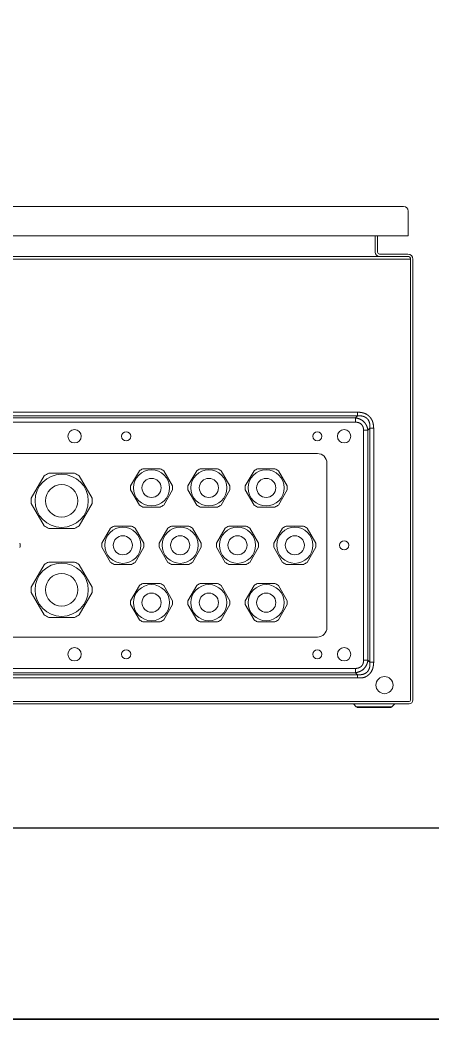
# Model space of a CAD drawing. Header units: millimetres. Extents: x 0 to 1975, y 0 to 1358.
# Drawn here: x 1341 to 1557, y 0 to 522 of the extents above; entities that cross this region are included whole.
import ezdxf
from ezdxf.enums import TextEntityAlignment as Align

# ---------------------------------------------------------------- set-up
doc = ezdxf.new("R2010")
doc.units = ezdxf.units.MM
for name, color, linetype, lineweight in [('EPLAN201', 73, 'Continuous', 9), ('EPLAN451', 73, 'Continuous', 9), ('EPLAN452', 73, 'Continuous', 9), ('KASTEN', 1, 'Continuous', 5), ('KASTMACRO-DETAIL', 1, 'Continuous', 5)]:
    doc.layers.add(name, color=color, linetype=linetype, lineweight=lineweight)
doc.styles.add('Tahoma', font='')
doc.styles.get('Tahoma').set_extended_font_data('Tahoma')

# ---------------------------------------------------------------- blocks, each defined once
blk = doc.blocks.new('EPLFRAME')
at = {"layer": 'EPLAN201', "linetype": 'Continuous', "lineweight": 25, "ltscale": 4}
blk.add_line((0, 100), (1975, 100), dxfattribs=at)
at = {"layer": 'EPLAN201', "linetype": 'Continuous', "lineweight": 35, "ltscale": 4}
blk.add_lwpolyline([(0, 0), (1975, 0), (1975, 1357.5), (0, 1357.5)], close=True, dxfattribs=at)
blk.add_lwpolyline([(0, 0), (1975, 0), (1975, 1357.5), (0, 1357.5)], close=True, dxfattribs=at)
at = {"layer": 'EPLAN451', "color": 73, "style": 'Tahoma'}
for tag, p, height in [('14_10000', (1765, 76.5), 11.29), ('14_10011', (590, 57.5), 15.8), ('14_10021', (1850, 54), 8.13), ('14_3010', (1750, 34), 8.13)]:
    blk.add_attdef(tag, p, '', height=height, dxfattribs=at)
for tag, height, p in [('14_10015', 15.8, (281.25, 60)), ('14_10016', 11.29, (281.25, 35)), ('14_10017', 11.29, (281.25, 10))]:
    blk.add_attdef(tag, text='', height=height, dxfattribs=at).set_placement(p, align=Align.CENTER)
at = {"layer": 'EPLAN452', "color": 73, "style": 'Tahoma'}
for tag, p, height in [('4_11011', (1160, 57.5), 15.8), ('4_11020', (1750, 54), 8.13), ('4_11024', (1850, 35), 8.13), ('4_11042', (1750, 7.5), 11.29), ('4_11043', (1874.83, 8), 11.29)]:
    blk.add_attdef(tag, p, '', height=height, dxfattribs=at)

msp = doc.modelspace()

# ---------------------------------------------------------------- linework, layer by layer
at = {"layer": 'KASTEN', "linetype": 'Continuous', "ltscale": 4}
for p, q in [((1541.85, 424.97), (1051.65, 424.97)), ((1544.25, 422.57), (1544.25, 409.57)), ((1527.05, 409.57), (1527.05, 401.04)), ((1528.25, 409.57), (1528.25, 401.04)), ((1543.05, 409.57), (1544.25, 409.57)), ((1545.55, 397.34), (1048.14, 397.34)), ((1529.25, 398.84), (1065.04, 398.84)), ((1529.25, 400.04), (1544.05, 400.04)), ((1529.25, 398.84), (1544.05, 398.84)), ((1545.55, 166.84), (1545.55, 397.34)), ((1546.75, 166.84), (1546.75, 397.34)), ((1545.55, 397.05), (1545.55, 314.39)), ((1075.78, 317.4), (1517.72, 317.4)), ((1517.72, 315.42), (1075.78, 315.42)), ((1076.82, 314.38), (1516.68, 314.38)), ((1516.68, 314.38), (1517.72, 315.42)), ((1516.68, 312.12), (1516.68, 314.38)), ((1517.72, 315.42), (1517.72, 317.4)), ((1516.68, 312.12), (1076.82, 312.12)), ((1524.23, 308.92), (1523.19, 307.87)), ((1524.23, 186.57), (1524.23, 308.92)), ((1526.21, 308.92), (1524.23, 308.92)), ((1526.21, 308.92), (1526.21, 186.57)), ((1520.92, 187.62), (1520.92, 307.87)), ((1523.19, 307.87), (1520.92, 307.87)), ((1523.19, 307.87), (1523.19, 187.62)), ((1545.55, 305.69), (1545.55, 166.84)), ((1496.75, 295.75), (1096.75, 295.75)), ((1501.75, 204.75), (1501.75, 290.75)), ((1096.75, 199.75), (1496.75, 199.75)), ((1076.82, 183.37), (1516.68, 183.37)), ((1516.68, 181.11), (1516.68, 183.37)), ((1523.19, 187.62), (1520.92, 187.62)), ((1523.19, 187.62), (1524.23, 186.57)), ((1526.21, 186.57), (1524.23, 186.57)), ((1074.22, 178.35), (1519.29, 178.35)), ((1075.78, 180.07), (1517.83, 180.06)), ((1516.68, 181.11), (1076.82, 181.11)), ((1517.72, 180.07), (1516.68, 181.11)), ((1517.72, 178.35), (1517.72, 180.07)), ((1544.75, 166.04), (1048.75, 166.04)), ((1544.75, 164.84), (1048.75, 164.84))]:
    msp.add_line(p, q, dxfattribs=at)
at = {"layer": 'KASTEN', "ltscale": 4}
msp.add_line((1050.45, 409.57), (1542.98, 409.57), dxfattribs=at)
at = {"layer": 'KASTEN', "linetype": 'Continuous', "lineweight": 5, "ltscale": 20}
for p, q in [((1517.13, 163.34), (1515.69, 164.78)), ((1535.77, 163.34), (1517.13, 163.34)), ((1534.57, 162.84), (1518.34, 162.84)), ((1537.22, 164.78), (1535.77, 163.34))]:
    msp.add_line(p, q, dxfattribs=at)
at = {"layer": 'KASTEN', "linetype": 'Continuous', "ltscale": 4}
for points in [[(1523.19, 307.87), (1523.17, 308.04), (1523.15, 308.12), (1523.14, 308.2), (1523.13, 308.28), (1523.11, 308.36), (1523.1, 308.44), (1523.08, 308.52), (1523.05, 308.67), (1523.03, 308.75), (1523.01, 308.83), (1522.97, 308.98), (1522.95, 309.06), (1522.93, 309.14), (1522.9, 309.21), (1522.88, 309.29), (1522.86, 309.37), (1522.83, 309.44), (1522.81, 309.51), (1522.78, 309.59), (1522.73, 309.74), (1522.7, 309.81), (1522.67, 309.88), (1522.64, 309.95), (1522.61, 310.03), (1522.55, 310.17), (1522.52, 310.24), (1522.45, 310.38), (1522.42, 310.45), (1522.38, 310.51), (1522.35, 310.58), (1522.31, 310.65), (1522.27, 310.72), (1522.24, 310.78), (1522.2, 310.85), (1522.16, 310.92), (1522.12, 310.98), (1522.08, 311.05), (1522.04, 311.11), (1522, 311.17), (1521.96, 311.24), (1521.91, 311.3), (1521.87, 311.36), (1521.83, 311.43), (1521.78, 311.49), (1521.74, 311.55), (1521.69, 311.61), (1521.64, 311.67), (1521.6, 311.73), (1521.55, 311.78), (1521.5, 311.84), (1521.4, 311.96), (1521.35, 312.01), (1521.3, 312.07), (1521.25, 312.12), (1521.15, 312.23), (1521.09, 312.29), (1521.04, 312.34), (1520.99, 312.39), (1520.93, 312.44), (1520.88, 312.49), (1520.82, 312.55), (1520.77, 312.6), (1520.71, 312.64), (1520.65, 312.69), (1520.53, 312.79), (1520.48, 312.84), (1520.36, 312.93), (1520.29, 312.97), (1520.23, 313.02), (1520.17, 313.06), (1520.11, 313.1), (1520.05, 313.15), (1519.98, 313.19), (1519.86, 313.27), (1519.79, 313.31), (1519.73, 313.35), (1519.66, 313.39), (1519.59, 313.43), (1519.46, 313.5), (1519.39, 313.54), (1519.32, 313.57), (1519.25, 313.61), (1519.12, 313.68), (1519.05, 313.71), (1518.98, 313.74), (1518.83, 313.8), (1518.76, 313.83), (1518.62, 313.89), (1518.54, 313.92), (1518.47, 313.95), (1518.4, 313.97), (1518.32, 314), (1518.25, 314.02), (1518.1, 314.07), (1517.95, 314.12), (1517.87, 314.14), (1517.79, 314.16), (1517.72, 314.18), (1517.64, 314.2), (1517.56, 314.22), (1517.48, 314.24), (1517.4, 314.25), (1517.32, 314.27), (1517.25, 314.29), (1517.17, 314.3), (1517.09, 314.32), (1517.01, 314.33), (1516.93, 314.34), (1516.76, 314.37), (1516.68, 314.38)], [(1517.73, 317.4), (1517.77, 317.4), (1517.82, 317.39), (1517.87, 317.39), (1517.96, 317.38), (1518.01, 317.38), (1518.06, 317.38), (1518.11, 317.37), (1518.15, 317.37), (1518.2, 317.36), (1518.25, 317.36), (1518.3, 317.36), (1518.34, 317.35), (1518.39, 317.35), (1518.44, 317.34), (1518.49, 317.34), (1518.53, 317.34), (1518.58, 317.33), (1518.63, 317.33), (1518.68, 317.32), (1518.77, 317.31), (1518.82, 317.31), (1518.91, 317.3), (1518.96, 317.29), (1519.01, 317.29), (1519.05, 317.28), (1519.1, 317.28), (1519.15, 317.27), (1519.2, 317.27), (1519.43, 317.24), (1519.48, 317.23), (1519.52, 317.22), (1519.57, 317.22), (1519.62, 317.21), (1519.71, 317.2), (1519.76, 317.19), (1519.8, 317.18), (1519.85, 317.17), (1519.9, 317.17), (1519.94, 317.16), (1519.99, 317.15), (1520.04, 317.14), (1520.08, 317.13), (1520.13, 317.12), (1520.17, 317.11), (1520.22, 317.1), (1520.4, 317.06), (1520.45, 317.05), (1520.54, 317.03), (1520.59, 317.02), (1520.63, 317.01), (1520.68, 317), (1520.72, 316.98), (1520.77, 316.97), (1520.81, 316.96), (1520.86, 316.95), (1520.9, 316.93), (1520.95, 316.92), (1520.99, 316.91), (1521.04, 316.89), (1521.08, 316.88), (1521.13, 316.86), (1521.22, 316.83), (1521.26, 316.82), (1521.35, 316.78), (1521.39, 316.77), (1521.44, 316.75), (1521.48, 316.73), (1521.52, 316.72), (1521.57, 316.7), (1521.61, 316.68), (1521.66, 316.66), (1521.78, 316.61), (1521.83, 316.59), (1521.87, 316.57), (1521.91, 316.55), (1521.96, 316.53), (1522, 316.5), (1522.04, 316.48), (1522.13, 316.44), (1522.25, 316.38), (1522.29, 316.35), (1522.33, 316.33), (1522.42, 316.28), (1522.54, 316.21), (1522.58, 316.19), (1522.62, 316.16), (1522.7, 316.11), (1522.74, 316.09), (1522.78, 316.06), (1522.82, 316.04), (1522.86, 316.01), (1522.9, 315.98), (1522.94, 315.96), (1522.98, 315.93), (1523.02, 315.9), (1523.05, 315.87), (1523.09, 315.85), (1523.13, 315.82), (1523.17, 315.79), (1523.21, 315.76), (1523.24, 315.73), (1523.28, 315.71), (1523.32, 315.68), (1523.36, 315.65), (1523.39, 315.62), (1523.43, 315.59), (1523.47, 315.56), (1523.5, 315.53), (1523.54, 315.5), (1523.57, 315.47), (1523.61, 315.43), (1523.64, 315.4), (1523.68, 315.37), (1523.72, 315.34), (1523.75, 315.31), (1523.78, 315.28), (1523.82, 315.24), (1523.85, 315.21), (1523.92, 315.15), (1523.95, 315.11), (1523.99, 315.08), (1524.05, 315.01), (1524.08, 314.98), (1524.18, 314.87), (1524.21, 314.84), (1524.24, 314.8), (1524.27, 314.77), (1524.3, 314.73), (1524.34, 314.69), (1524.4, 314.62), (1524.43, 314.58), (1524.45, 314.55), (1524.48, 314.51), (1524.51, 314.47), (1524.54, 314.44), (1524.57, 314.4), (1524.6, 314.36), (1524.66, 314.28), (1524.68, 314.25), (1524.71, 314.21), (1524.76, 314.13), (1524.79, 314.09), (1524.82, 314.05), (1524.84, 314.01), (1524.87, 313.97), (1524.89, 313.93), (1524.92, 313.89), (1524.97, 313.81), (1525, 313.77), (1525.02, 313.73), (1525.09, 313.61), (1525.11, 313.57), (1525.14, 313.53), (1525.16, 313.48), (1525.18, 313.44), (1525.21, 313.4), (1525.25, 313.32), (1525.27, 313.28), (1525.29, 313.23), (1525.31, 313.19), (1525.33, 313.15), (1525.35, 313.11), (1525.39, 313.02), (1525.45, 312.89), (1525.47, 312.85), (1525.49, 312.8), (1525.51, 312.76), (1525.52, 312.72), (1525.54, 312.67), (1525.58, 312.58), (1525.62, 312.45), (1525.64, 312.41), (1525.66, 312.36), (1525.67, 312.32), (1525.69, 312.27), (1525.73, 312.14), (1525.74, 312.1), (1525.75, 312.05), (1525.77, 312), (1525.78, 311.96), (1525.79, 311.91), (1525.8, 311.87), (1525.82, 311.82), (1525.83, 311.78), (1525.84, 311.73), (1525.85, 311.69), (1525.86, 311.64), (1525.87, 311.6), (1525.88, 311.55), (1525.9, 311.46), (1525.91, 311.41), (1525.92, 311.37), (1525.95, 311.23), (1525.96, 311.18), (1525.97, 311.14), (1525.97, 311.09), (1525.98, 311.04), (1525.99, 311), (1526, 310.95), (1526, 310.9), (1526.03, 310.76), (1526.03, 310.72), (1526.04, 310.67), (1526.08, 310.34), (1526.09, 310.29), (1526.09, 310.25), (1526.1, 310.2), (1526.1, 310.15), (1526.11, 310.06), (1526.12, 310.01), (1526.12, 309.96), (1526.13, 309.92), (1526.13, 309.87), (1526.14, 309.82), (1526.14, 309.77), (1526.14, 309.73), (1526.15, 309.68), (1526.15, 309.63), (1526.16, 309.58), (1526.16, 309.54), (1526.17, 309.49), (1526.17, 309.44), (1526.17, 309.39), (1526.18, 309.35), (1526.18, 309.3), (1526.18, 309.25), (1526.19, 309.2), (1526.19, 309.15), (1526.2, 309.11), (1526.2, 309.06), (1526.2, 309.01), (1526.21, 308.96), (1526.21, 308.92)], [(1524.23, 308.92), (1524.24, 309.02), (1524.25, 309.12), (1524.25, 309.22), (1524.26, 309.42), (1524.27, 309.52), (1524.27, 309.61), (1524.27, 309.71), (1524.27, 309.9), (1524.27, 310), (1524.27, 310.09), (1524.27, 310.19), (1524.26, 310.37), (1524.25, 310.46), (1524.24, 310.56), (1524.24, 310.65), (1524.23, 310.74), (1524.22, 310.83), (1524.21, 310.91), (1524.19, 311), (1524.18, 311.09), (1524.17, 311.18), (1524.15, 311.26), (1524.13, 311.35), (1524.12, 311.43), (1524.1, 311.51), (1524.08, 311.6), (1524.06, 311.68), (1524.04, 311.76), (1524.02, 311.84), (1523.99, 311.92), (1523.97, 312), (1523.92, 312.15), (1523.89, 312.23), (1523.86, 312.31), (1523.83, 312.38), (1523.8, 312.46), (1523.77, 312.53), (1523.74, 312.6), (1523.71, 312.67), (1523.67, 312.74), (1523.64, 312.81), (1523.6, 312.88), (1523.56, 312.95), (1523.53, 313.02), (1523.49, 313.09), (1523.45, 313.15), (1523.41, 313.22), (1523.37, 313.28), (1523.32, 313.35), (1523.28, 313.41), (1523.24, 313.47), (1523.19, 313.53), (1523.14, 313.59), (1523.1, 313.65), (1523.05, 313.71), (1523, 313.77), (1522.95, 313.82), (1522.9, 313.88), (1522.85, 313.93), (1522.79, 313.99), (1522.74, 314.04), (1522.69, 314.09), (1522.63, 314.14), (1522.57, 314.19), (1522.52, 314.24), (1522.46, 314.29), (1522.4, 314.34), (1522.34, 314.38), (1522.28, 314.43), (1522.15, 314.52), (1522.03, 314.6), (1521.96, 314.64), (1521.9, 314.68), (1521.83, 314.72), (1521.76, 314.76), (1521.69, 314.79), (1521.62, 314.83), (1521.55, 314.86), (1521.48, 314.9), (1521.41, 314.93), (1521.34, 314.96), (1521.26, 314.99), (1521.19, 315.02), (1521.11, 315.05), (1521.04, 315.08), (1520.96, 315.11), (1520.88, 315.13), (1520.81, 315.16), (1520.73, 315.18), (1520.65, 315.21), (1520.57, 315.23), (1520.49, 315.25), (1520.4, 315.27), (1520.32, 315.29), (1520.24, 315.31), (1520.15, 315.33), (1519.98, 315.36), (1519.9, 315.37), (1519.81, 315.38), (1519.63, 315.41), (1519.54, 315.42), (1519.45, 315.43), (1519.27, 315.44), (1519.18, 315.45), (1519.09, 315.45), (1518.9, 315.46), (1518.81, 315.46), (1518.71, 315.47), (1518.62, 315.47), (1518.42, 315.46), (1518.32, 315.46), (1518.23, 315.46), (1518.13, 315.45), (1518.03, 315.45), (1517.93, 315.44), (1517.83, 315.43), (1517.73, 315.42)], [(1520.93, 307.87), (1520.92, 308.05), (1520.92, 308.17), (1520.91, 308.23), (1520.91, 308.29), (1520.91, 308.35), (1520.9, 308.4), (1520.88, 308.57), (1520.88, 308.63), (1520.87, 308.69), (1520.86, 308.74), (1520.85, 308.8), (1520.84, 308.85), (1520.83, 308.91), (1520.8, 309.07), (1520.79, 309.12), (1520.78, 309.17), (1520.76, 309.23), (1520.75, 309.28), (1520.73, 309.33), (1520.72, 309.38), (1520.7, 309.43), (1520.69, 309.48), (1520.65, 309.58), (1520.62, 309.68), (1520.6, 309.73), (1520.58, 309.78), (1520.54, 309.87), (1520.52, 309.92), (1520.5, 309.97), (1520.47, 310.01), (1520.45, 310.06), (1520.43, 310.1), (1520.41, 310.15), (1520.38, 310.19), (1520.36, 310.23), (1520.33, 310.28), (1520.28, 310.36), (1520.23, 310.45), (1520.2, 310.49), (1520.17, 310.53), (1520.14, 310.57), (1520.11, 310.61), (1520.08, 310.65), (1520.05, 310.69), (1520.02, 310.73), (1519.99, 310.76), (1519.92, 310.84), (1519.89, 310.87), (1519.82, 310.95), (1519.79, 310.98), (1519.75, 311.01), (1519.72, 311.05), (1519.65, 311.11), (1519.61, 311.15), (1519.57, 311.18), (1519.5, 311.24), (1519.46, 311.27), (1519.42, 311.3), (1519.34, 311.36), (1519.26, 311.42), (1519.21, 311.44), (1519.17, 311.47), (1519.13, 311.5), (1519.09, 311.52), (1519.04, 311.55), (1519, 311.57), (1518.95, 311.6), (1518.91, 311.62), (1518.86, 311.64), (1518.82, 311.67), (1518.73, 311.71), (1518.68, 311.73), (1518.63, 311.75), (1518.59, 311.77), (1518.54, 311.79), (1518.49, 311.81), (1518.39, 311.85), (1518.29, 311.88), (1518.24, 311.9), (1518.14, 311.93), (1517.98, 311.97), (1517.88, 311.99), (1517.82, 312), (1517.71, 312.03), (1517.66, 312.03), (1517.61, 312.04), (1517.55, 312.05), (1517.49, 312.06), (1517.44, 312.07), (1517.38, 312.08), (1517.27, 312.09), (1517.15, 312.1), (1517.1, 312.1), (1517.04, 312.11), (1516.98, 312.11), (1516.92, 312.11), (1516.86, 312.11), (1516.74, 312.12), (1516.68, 312.12)], [(1516.68, 183.37), (1516.74, 183.37), (1516.8, 183.37), (1516.98, 183.38), (1517.04, 183.38), (1517.1, 183.39), (1517.15, 183.39), (1517.21, 183.4), (1517.38, 183.41), (1517.44, 183.42), (1517.55, 183.44), (1517.66, 183.46), (1517.71, 183.47), (1517.88, 183.5), (1517.93, 183.51), (1517.98, 183.52), (1518.03, 183.54), (1518.14, 183.56), (1518.19, 183.58), (1518.24, 183.6), (1518.29, 183.61), (1518.39, 183.65), (1518.44, 183.66), (1518.49, 183.68), (1518.54, 183.7), (1518.59, 183.72), (1518.63, 183.74), (1518.68, 183.76), (1518.73, 183.78), (1518.77, 183.8), (1518.82, 183.82), (1518.86, 183.85), (1518.91, 183.87), (1518.95, 183.89), (1519, 183.92), (1519.04, 183.94), (1519.09, 183.97), (1519.13, 183.99), (1519.17, 184.02), (1519.26, 184.07), (1519.3, 184.1), (1519.34, 184.13), (1519.38, 184.16), (1519.42, 184.19), (1519.5, 184.25), (1519.53, 184.28), (1519.57, 184.31), (1519.65, 184.38), (1519.68, 184.41), (1519.75, 184.48), (1519.79, 184.51), (1519.86, 184.58), (1519.89, 184.62), (1519.92, 184.65), (1519.99, 184.73), (1520.02, 184.77), (1520.05, 184.8), (1520.11, 184.88), (1520.17, 184.96), (1520.2, 185), (1520.23, 185.04), (1520.28, 185.13), (1520.31, 185.17), (1520.33, 185.21), (1520.36, 185.26), (1520.38, 185.3), (1520.41, 185.34), (1520.43, 185.39), (1520.45, 185.43), (1520.52, 185.57), (1520.54, 185.62), (1520.56, 185.67), (1520.58, 185.71), (1520.6, 185.76), (1520.62, 185.81), (1520.64, 185.86), (1520.65, 185.91), (1520.67, 185.96), (1520.69, 186.01), (1520.7, 186.06), (1520.73, 186.16), (1520.75, 186.21), (1520.76, 186.26), (1520.78, 186.32), (1520.79, 186.37), (1520.8, 186.42), (1520.81, 186.48), (1520.82, 186.53), (1520.83, 186.58), (1520.84, 186.64), (1520.86, 186.75), (1520.88, 186.86), (1520.88, 186.92), (1520.9, 187.09), (1520.91, 187.14), (1520.91, 187.2), (1520.91, 187.26), (1520.92, 187.32), (1520.92, 187.44), (1520.93, 187.62)], [(1516.68, 181.11), (1516.76, 181.12), (1516.84, 181.13), (1517.01, 181.16), (1517.09, 181.17), (1517.17, 181.19), (1517.25, 181.2), (1517.32, 181.22), (1517.48, 181.25), (1517.56, 181.27), (1517.64, 181.29), (1517.72, 181.31), (1517.79, 181.33), (1517.87, 181.35), (1517.95, 181.37), (1518.02, 181.4), (1518.1, 181.42), (1518.17, 181.44), (1518.32, 181.49), (1518.4, 181.52), (1518.47, 181.55), (1518.54, 181.57), (1518.62, 181.6), (1518.76, 181.66), (1518.83, 181.69), (1518.98, 181.75), (1519.05, 181.78), (1519.12, 181.82), (1519.19, 181.85), (1519.25, 181.88), (1519.32, 181.92), (1519.46, 181.99), (1519.53, 182.03), (1519.59, 182.06), (1519.66, 182.1), (1519.73, 182.14), (1519.79, 182.18), (1519.86, 182.22), (1519.98, 182.3), (1520.11, 182.39), (1520.17, 182.43), (1520.23, 182.47), (1520.36, 182.56), (1520.48, 182.65), (1520.53, 182.7), (1520.71, 182.85), (1520.77, 182.9), (1520.88, 183), (1520.93, 183.05), (1520.99, 183.1), (1521.04, 183.15), (1521.15, 183.26), (1521.2, 183.31), (1521.25, 183.37), (1521.3, 183.42), (1521.35, 183.48), (1521.4, 183.53), (1521.45, 183.59), (1521.5, 183.65), (1521.6, 183.76), (1521.64, 183.82), (1521.74, 183.94), (1521.78, 184), (1521.83, 184.07), (1521.87, 184.13), (1521.91, 184.19), (1521.96, 184.25), (1522, 184.32), (1522.08, 184.44), (1522.12, 184.51), (1522.16, 184.57), (1522.2, 184.64), (1522.24, 184.71), (1522.31, 184.84), (1522.38, 184.98), (1522.42, 185.04), (1522.45, 185.11), (1522.48, 185.18), (1522.52, 185.25), (1522.55, 185.32), (1522.58, 185.39), (1522.61, 185.47), (1522.64, 185.54), (1522.67, 185.61), (1522.7, 185.68), (1522.73, 185.75), (1522.75, 185.83), (1522.78, 185.9), (1522.81, 185.98), (1522.86, 186.13), (1522.88, 186.2), (1522.93, 186.35), (1522.95, 186.43), (1522.97, 186.51), (1522.99, 186.58), (1523.01, 186.66), (1523.03, 186.74), (1523.05, 186.82), (1523.06, 186.9), (1523.08, 186.97), (1523.1, 187.05), (1523.11, 187.13), (1523.13, 187.21), (1523.14, 187.29), (1523.15, 187.37), (1523.17, 187.45), (1523.18, 187.54), (1523.19, 187.62)], [(1517.73, 180.07), (1517.83, 180.06), (1517.93, 180.05), (1518.03, 180.04), (1518.13, 180.04), (1518.32, 180.03), (1518.42, 180.03), (1518.52, 180.03), (1518.62, 180.02), (1518.81, 180.03), (1518.9, 180.03), (1518.99, 180.03), (1519.09, 180.04), (1519.18, 180.04), (1519.27, 180.05), (1519.36, 180.05), (1519.45, 180.06), (1519.54, 180.07), (1519.63, 180.08), (1519.72, 180.09), (1519.81, 180.11), (1519.98, 180.13), (1520.07, 180.15), (1520.15, 180.16), (1520.24, 180.18), (1520.32, 180.2), (1520.4, 180.22), (1520.49, 180.24), (1520.65, 180.28), (1520.73, 180.31), (1520.81, 180.33), (1520.88, 180.36), (1520.96, 180.38), (1521.04, 180.41), (1521.11, 180.44), (1521.19, 180.47), (1521.26, 180.5), (1521.34, 180.53), (1521.41, 180.56), (1521.48, 180.59), (1521.55, 180.63), (1521.62, 180.66), (1521.69, 180.7), (1521.83, 180.77), (1521.9, 180.81), (1521.96, 180.85), (1522.03, 180.89), (1522.09, 180.93), (1522.15, 180.98), (1522.22, 181.02), (1522.28, 181.06), (1522.34, 181.11), (1522.4, 181.16), (1522.46, 181.2), (1522.52, 181.25), (1522.57, 181.3), (1522.63, 181.35), (1522.69, 181.4), (1522.74, 181.45), (1522.85, 181.56), (1522.9, 181.61), (1522.95, 181.67), (1523, 181.73), (1523.05, 181.78), (1523.1, 181.84), (1523.14, 181.9), (1523.19, 181.96), (1523.24, 182.02), (1523.32, 182.14), (1523.37, 182.21), (1523.41, 182.27), (1523.45, 182.34), (1523.49, 182.4), (1523.56, 182.54), (1523.6, 182.61), (1523.64, 182.68), (1523.67, 182.75), (1523.71, 182.82), (1523.74, 182.89), (1523.77, 182.96), (1523.8, 183.03), (1523.83, 183.11), (1523.86, 183.18), (1523.89, 183.26), (1523.92, 183.34), (1523.94, 183.41), (1523.97, 183.49), (1523.99, 183.57), (1524.02, 183.65), (1524.04, 183.73), (1524.06, 183.81), (1524.08, 183.89), (1524.1, 183.98), (1524.12, 184.06), (1524.13, 184.14), (1524.15, 184.23), (1524.17, 184.32), (1524.18, 184.4), (1524.19, 184.49), (1524.21, 184.58), (1524.22, 184.67), (1524.23, 184.75), (1524.24, 184.84), (1524.24, 184.94), (1524.25, 185.03), (1524.26, 185.12), (1524.26, 185.21), (1524.27, 185.3), (1524.27, 185.4), (1524.27, 185.49), (1524.27, 185.59), (1524.27, 185.78), (1524.27, 185.88), (1524.27, 185.97), (1524.26, 186.07), (1524.25, 186.27), (1524.25, 186.37), (1524.24, 186.47), (1524.23, 186.57)], [(1526.21, 186.57), (1526.21, 186.53), (1526.2, 186.49), (1526.19, 186.36), (1526.19, 186.32), (1526.18, 186.24), (1526.18, 186.2), (1526.17, 186.11), (1526.17, 186.07), (1526.17, 186.03), (1526.16, 185.99), (1526.16, 185.94), (1526.15, 185.86), (1526.15, 185.82), (1526.13, 185.57), (1526.12, 185.52), (1526.11, 185.44), (1526.11, 185.4), (1526.1, 185.36), (1526.1, 185.32), (1526.09, 185.23), (1526.09, 185.19), (1526.08, 185.15), (1526.08, 185.11), (1526.07, 185.07), (1526.07, 185.02), (1526.06, 184.98), (1526.06, 184.94), (1526.05, 184.9), (1526.04, 184.86), (1526.04, 184.82), (1526.03, 184.73), (1526.02, 184.69), (1526.01, 184.65), (1526.01, 184.61), (1526, 184.57), (1525.99, 184.53), (1525.99, 184.49), (1525.97, 184.4), (1525.97, 184.36), (1525.96, 184.32), (1525.95, 184.28), (1525.94, 184.24), (1525.93, 184.16), (1525.92, 184.12), (1525.91, 184.08), (1525.9, 184.04), (1525.89, 184), (1525.89, 183.96), (1525.88, 183.92), (1525.87, 183.88), (1525.86, 183.84), (1525.85, 183.8), (1525.84, 183.75), (1525.82, 183.67), (1525.81, 183.63), (1525.8, 183.59), (1525.76, 183.47), (1525.75, 183.44), (1525.74, 183.4), (1525.73, 183.36), (1525.72, 183.32), (1525.7, 183.28), (1525.69, 183.24), (1525.68, 183.2), (1525.67, 183.16), (1525.65, 183.12), (1525.64, 183.08), (1525.6, 182.96), (1525.58, 182.92), (1525.57, 182.88), (1525.55, 182.85), (1525.54, 182.81), (1525.52, 182.77), (1525.51, 182.73), (1525.49, 182.69), (1525.46, 182.62), (1525.44, 182.58), (1525.39, 182.46), (1525.37, 182.42), (1525.35, 182.39), (1525.32, 182.31), (1525.3, 182.27), (1525.28, 182.24), (1525.22, 182.13), (1525.2, 182.09), (1525.19, 182.05), (1525.17, 182.01), (1525.15, 181.98), (1525.12, 181.94), (1525.1, 181.91), (1525.08, 181.87), (1525.02, 181.76), (1524.98, 181.69), (1524.95, 181.65), (1524.93, 181.62), (1524.91, 181.58), (1524.89, 181.55), (1524.87, 181.51), (1524.84, 181.48), (1524.82, 181.44), (1524.8, 181.41), (1524.77, 181.37), (1524.75, 181.34), (1524.72, 181.3), (1524.65, 181.2), (1524.63, 181.17), (1524.6, 181.13), (1524.58, 181.1), (1524.55, 181.07), (1524.53, 181.03), (1524.48, 180.97), (1524.45, 180.94), (1524.42, 180.9), (1524.4, 180.87), (1524.37, 180.84), (1524.32, 180.77), (1524.29, 180.74), (1524.26, 180.71), (1524.24, 180.68), (1524.21, 180.65), (1524.12, 180.56), (1524.1, 180.53), (1524.07, 180.5), (1523.98, 180.41), (1523.92, 180.35), (1523.89, 180.32), (1523.86, 180.29), (1523.8, 180.23), (1523.77, 180.2), (1523.74, 180.17), (1523.71, 180.15), (1523.68, 180.12), (1523.65, 180.09), (1523.62, 180.06), (1523.59, 180.04), (1523.52, 179.98), (1523.49, 179.96), (1523.46, 179.93), (1523.39, 179.88), (1523.36, 179.85), (1523.33, 179.82), (1523.3, 179.8), (1523.26, 179.77), (1523.23, 179.75), (1523.2, 179.72), (1523.16, 179.7), (1523.13, 179.67), (1523.1, 179.65), (1523.06, 179.62), (1522.99, 179.58), (1522.96, 179.55), (1522.92, 179.53), (1522.89, 179.5), (1522.86, 179.48), (1522.82, 179.46), (1522.72, 179.39), (1522.68, 179.37), (1522.64, 179.34), (1522.61, 179.32), (1522.54, 179.28), (1522.5, 179.25), (1522.47, 179.23), (1522.43, 179.21), (1522.39, 179.19), (1522.32, 179.15), (1522.28, 179.13), (1522.25, 179.11), (1522.21, 179.09), (1522.14, 179.05), (1522.06, 179.01), (1522.03, 178.99), (1521.99, 178.97), (1521.95, 178.95), (1521.91, 178.93), (1521.88, 178.92), (1521.84, 178.9), (1521.69, 178.83), (1521.65, 178.82), (1521.61, 178.8), (1521.53, 178.77), (1521.49, 178.75), (1521.45, 178.74), (1521.38, 178.71), (1521.34, 178.7), (1521.26, 178.67), (1521.22, 178.66), (1521.18, 178.65), (1521.14, 178.64), (1521.02, 178.6), (1520.9, 178.57), (1520.86, 178.56), (1520.82, 178.55), (1520.78, 178.54), (1520.74, 178.54), (1520.7, 178.53), (1520.66, 178.52), (1520.57, 178.5), (1520.37, 178.47), (1520.33, 178.46), (1520.29, 178.46), (1520.2, 178.44), (1520.16, 178.44), (1520.12, 178.43), (1520.08, 178.43), (1520.04, 178.42), (1520, 178.42), (1519.95, 178.41), (1519.91, 178.41), (1519.87, 178.4), (1519.83, 178.4), (1519.79, 178.39), (1519.75, 178.39), (1519.7, 178.39), (1519.66, 178.38), (1519.62, 178.38), (1519.45, 178.36), (1519.41, 178.36), (1519.37, 178.35), (1519.33, 178.35), (1519.29, 178.35)]]:
    msp.add_lwpolyline(points, dxfattribs=at)
for centre, radius in [((1369.75, 304.75), 3.5), ((1396.75, 304.75), 2.4), ((1496.75, 304.75), 2.4), ((1510.75, 304.75), 3.5), ((1510.75, 247.75), 2.4), ((1369.75, 190.75), 3.5), ((1510.75, 190.75), 3.5), ((1396.75, 190.75), 2.4), ((1496.75, 190.75), 2.4), ((1531.85, 174.64), 4.49)]:
    msp.add_circle(centre, radius, dxfattribs=at)
for centre, radius, start, end in [((1541.85, 422.57), 2.4, 360, 90), ((1529.25, 401.04), 2.2, 180, 270), ((1529.25, 401.04), 1, 180, 270), ((1544.05, 397.34), 2.7, 360, 90), ((1544.05, 397.34), 1.5, 360, 90), ((1496.75, 290.75), 5, 0, 90), ((1496.75, 204.75), 5, 270, 0), ((1544.75, 166.84), 2, 270, 360), ((1544.75, 166.84), 0.8, 270, 360)]:
    msp.add_arc(centre, radius, start, end, dxfattribs=at)
at = {"layer": 'KASTEN', "linetype": 'Continuous', "lineweight": 5, "ltscale": 400}
for centre, radius, start, end in [((1515.55, 164.64), 0.2, 45, 90), ((1518.34, 164.54), 1.7, 225, 270), ((1534.57, 164.54), 1.7, 270, 315), ((1537.36, 164.64), 0.2, 90, 135)]:
    msp.add_arc(centre, radius, start, end, dxfattribs=at)
at = {"layer": 'KASTMACRO-DETAIL'}
for p, q in [((1405.43, 287.75), (1414.59, 287.75)), ((1435.42, 287.75), (1444.58, 287.75)), ((1465.41, 287.75), (1474.57, 287.75)), ((1347.06, 272.39), (1353.83, 284.11)), ((1356.24, 285.5), (1369.77, 285.5)), ((1372.18, 284.11), (1378.94, 272.39)), ((1399.06, 278.78), (1403.64, 286.71)), ((1416.38, 286.71), (1420.96, 278.78)), ((1429.05, 278.78), (1433.63, 286.71)), ((1446.37, 286.71), (1450.95, 278.78)), ((1459.04, 278.78), (1463.62, 286.71)), ((1476.36, 286.71), (1480.94, 278.78)), ((1403.64, 268.78), (1399.06, 276.71)), ((1420.96, 276.71), (1416.38, 268.78)), ((1433.63, 268.78), (1429.05, 276.71)), ((1450.95, 276.71), (1446.37, 268.78)), ((1463.62, 268.78), (1459.04, 276.71)), ((1480.94, 276.71), (1476.36, 268.78)), ((1353.83, 257.89), (1347.06, 269.61)), ((1378.94, 269.61), (1372.18, 257.89)), ((1414.59, 267.75), (1405.43, 267.75)), ((1444.58, 267.75), (1435.42, 267.75)), ((1474.57, 267.75), (1465.41, 267.75)), ((1369.77, 256.5), (1356.24, 256.5)), ((1384.05, 248.78), (1388.63, 256.71)), ((1390.42, 257.75), (1399.59, 257.75)), ((1401.37, 256.71), (1405.95, 248.78)), ((1414.04, 248.78), (1418.62, 256.71)), ((1420.41, 257.75), (1429.58, 257.75)), ((1431.36, 256.71), (1435.94, 248.78)), ((1444.03, 248.78), (1448.61, 256.71)), ((1450.4, 257.75), (1459.57, 257.75)), ((1461.35, 256.71), (1465.93, 248.78)), ((1474.02, 248.78), (1478.6, 256.71)), ((1480.39, 257.75), (1489.56, 257.75)), ((1491.34, 256.71), (1495.92, 248.78)), ((1388.63, 238.78), (1384.05, 246.71)), ((1405.95, 246.71), (1401.37, 238.78)), ((1418.62, 238.78), (1414.04, 246.71)), ((1435.94, 246.71), (1431.36, 238.78)), ((1448.61, 238.78), (1444.03, 246.71)), ((1465.93, 246.71), (1461.35, 238.78)), ((1478.6, 238.78), (1474.02, 246.71)), ((1495.92, 246.71), (1491.34, 238.78)), ((1347.06, 225.88), (1353.83, 237.6)), ((1356.24, 238.99), (1369.77, 238.99)), ((1372.18, 237.6), (1378.94, 225.88)), ((1399.59, 237.75), (1390.42, 237.75)), ((1429.58, 237.75), (1420.41, 237.75)), ((1459.57, 237.75), (1450.4, 237.75)), ((1489.56, 237.75), (1480.39, 237.75)), ((1399.06, 218.78), (1403.64, 226.71)), ((1405.43, 227.75), (1414.59, 227.75)), ((1416.38, 226.71), (1420.96, 218.78)), ((1429.05, 218.78), (1433.63, 226.71)), ((1435.42, 227.75), (1444.58, 227.75)), ((1446.37, 226.71), (1450.95, 218.78)), ((1459.04, 218.78), (1463.62, 226.71)), ((1465.41, 227.75), (1474.57, 227.75)), ((1476.36, 226.71), (1480.94, 218.78)), ((1353.83, 211.38), (1347.06, 223.1)), ((1378.94, 223.1), (1372.18, 211.38)), ((1403.64, 208.78), (1399.06, 216.71)), ((1420.96, 216.71), (1416.38, 208.78)), ((1433.63, 208.78), (1429.05, 216.71)), ((1450.95, 216.71), (1446.37, 208.78)), ((1463.62, 208.78), (1459.04, 216.71)), ((1480.94, 216.71), (1476.36, 208.78)), ((1369.77, 209.99), (1356.24, 209.99)), ((1414.59, 207.75), (1405.43, 207.75)), ((1444.58, 207.75), (1435.42, 207.75)), ((1474.57, 207.75), (1465.41, 207.75))]:
    msp.add_line(p, q, dxfattribs=at)
for centre, radius in [((1363, 271), 13.9), ((1410.01, 277.75), 9.45), ((1410.01, 277.75), 5), ((1440, 277.75), 9.45), ((1440, 277.75), 5), ((1469.99, 277.75), 9.45), ((1469.99, 277.75), 5), ((1363, 271), 8.5), ((1395, 247.75), 9.45), ((1424.99, 247.75), 9.45), ((1454.98, 247.75), 9.45), ((1484.97, 247.75), 9.45), ((1395, 247.75), 5), ((1424.99, 247.75), 5), ((1454.98, 247.75), 5), ((1484.97, 247.75), 5), ((1363, 224.49), 13.9), ((1363, 224.49), 8.5), ((1410.01, 217.75), 9.45), ((1440, 217.75), 9.45), ((1469.99, 217.75), 9.45), ((1410.01, 217.75), 5), ((1440, 217.75), 5), ((1469.99, 217.75), 5)]:
    msp.add_circle(centre, radius, dxfattribs=at)
for centre, radius, start, end in [((1410.01, 277.75), 11, 114.62, 125.38), ((1410.01, 277.75), 11, 54.62, 65.38), ((1440, 277.75), 11, 114.62, 125.38), ((1440, 277.75), 11, 54.62, 65.38), ((1469.99, 277.75), 11, 114.62, 125.38), ((1469.99, 277.75), 11, 54.62, 65.38), ((1363, 271), 16, 115.0078, 124.9922), ((1363, 271), 16, 55.0078, 64.9922), ((1410.01, 277.75), 11, 174.62, 185.38), ((1410.01, 277.75), 11, 354.62, 5.38), ((1440, 277.75), 11, 174.62, 185.38), ((1440, 277.75), 11, 354.62, 5.38), ((1469.99, 277.75), 11, 174.62, 185.38), ((1469.99, 277.75), 11, 354.62, 5.38), ((1363, 271), 16, 175.0078, 184.9922), ((1363, 271), 16, 355.0078, 4.9922), ((1410.01, 277.75), 11, 234.62, 245.38), ((1410.01, 277.75), 11, 294.62, 305.38), ((1440, 277.75), 11, 234.62, 245.38), ((1440, 277.75), 11, 294.62, 305.38), ((1469.99, 277.75), 11, 234.62, 245.38), ((1469.99, 277.75), 11, 294.62, 305.38), ((1363, 271), 16, 235.0078, 244.9922), ((1363, 271), 16, 295.0078, 304.9922), ((1395, 247.75), 11, 114.62, 125.38), ((1395, 247.75), 11, 54.62, 65.38), ((1424.99, 247.75), 11, 114.62, 125.38), ((1424.99, 247.75), 11, 54.62, 65.38), ((1454.98, 247.75), 11, 114.62, 125.38), ((1454.98, 247.75), 11, 54.62, 65.38), ((1484.97, 247.75), 11, 114.62, 125.38), ((1484.97, 247.75), 11, 54.62, 65.38), ((1328, 247.75), 13.25, 355.0876, 4.9124), ((1395, 247.75), 11, 174.62, 185.38), ((1395, 247.75), 11, 354.62, 5.38), ((1424.99, 247.75), 11, 174.62, 185.38), ((1424.99, 247.75), 11, 354.62, 5.38), ((1454.98, 247.75), 11, 174.62, 185.38), ((1454.98, 247.75), 11, 354.62, 5.38), ((1484.97, 247.75), 11, 174.62, 185.38), ((1484.97, 247.75), 11, 354.62, 5.38), ((1363, 224.49), 16, 115.0078, 124.9922), ((1363, 224.49), 16, 55.0078, 64.9922), ((1395, 247.75), 11, 234.62, 245.38), ((1395, 247.75), 11, 294.62, 305.38), ((1424.99, 247.75), 11, 234.62, 245.38), ((1424.99, 247.75), 11, 294.62, 305.38), ((1454.98, 247.75), 11, 234.62, 245.38), ((1454.98, 247.75), 11, 294.62, 305.38), ((1484.97, 247.75), 11, 234.62, 245.38), ((1484.97, 247.75), 11, 294.62, 305.38), ((1363, 224.49), 16, 175.0078, 184.9922), ((1363, 224.49), 16, 355.0078, 4.9922), ((1410.01, 217.75), 11, 114.62, 125.38), ((1410.01, 217.75), 11, 54.62, 65.38), ((1440, 217.75), 11, 114.62, 125.38), ((1440, 217.75), 11, 54.62, 65.38), ((1469.99, 217.75), 11, 114.62, 125.38), ((1469.99, 217.75), 11, 54.62, 65.38), ((1410.01, 217.75), 11, 174.62, 185.38), ((1410.01, 217.75), 11, 354.62, 5.38), ((1440, 217.75), 11, 174.62, 185.38), ((1440, 217.75), 11, 354.62, 5.38), ((1469.99, 217.75), 11, 174.62, 185.38), ((1469.99, 217.75), 11, 354.62, 5.38), ((1363, 224.49), 16, 235.0078, 244.9922), ((1363, 224.49), 16, 295.0078, 304.9922), ((1410.01, 217.75), 11, 234.62, 245.38), ((1410.01, 217.75), 11, 294.62, 305.38), ((1440, 217.75), 11, 234.62, 245.38), ((1440, 217.75), 11, 294.62, 305.38), ((1469.99, 217.75), 11, 234.62, 245.38), ((1469.99, 217.75), 11, 294.62, 305.38)]:
    msp.add_arc(centre, radius, start, end, dxfattribs=at)

# ---------------------------------------------------------------- block references
msp.add_blockref('EPLFRAME', (0, 0))

doc.saveas('drawing.dxf')
